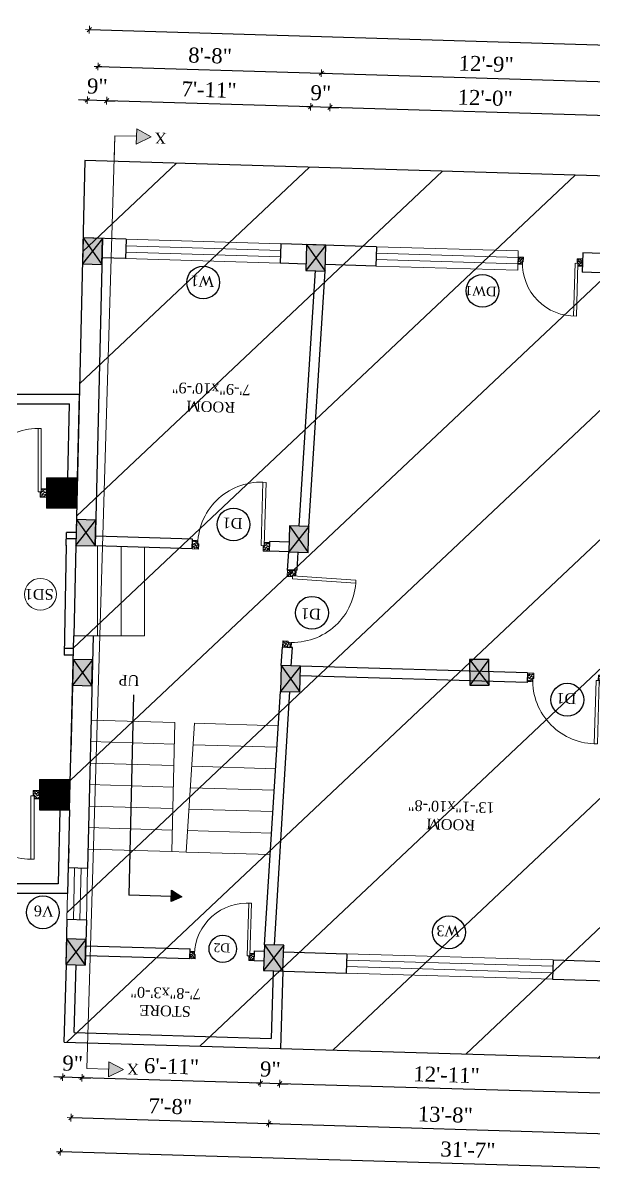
# Model space of a CAD drawing. Header units: inches. Extents: x 4069 to 291496, y -47643 to 12535.
# Drawn here: x 141532 to 141798, y -21367 to -20830 of the extents above; entities that cross this region are included whole.
import ezdxf

# ---------------------------------------------------------------- set-up
doc = ezdxf.new("R2010")
doc.units = ezdxf.units.IN
doc.header["$LTSCALE"] = 5
doc.header["$MEASUREMENT"] = 0
for name, color, linetype, lineweight in [('A-WALL', 7, 'Continuous', 9), ('Dimension', 7, 'Continuous', 18), ('DOOR', 62, 'Continuous', 0), ('Dw', 2, 'Continuous', 18), ('tefriş', 30, 'Continuous', 9)]:
    doc.layers.add(name, color=color, linetype=linetype, lineweight=lineweight)
doc.layers.add('dim line', color=7, linetype='Continuous', lineweight=15, true_color=0xfab2b2)
doc.layers.add('TEXT', color=6, linetype='Continuous')
doc.layers.add('WALL', color=7, linetype='Continuous')
doc.styles.add('ordinary', font='times.ttf')
doc.dimstyles.new('Copy of 96', dxfattribs={"dimtxt": 7, "dimasz": 4, "dimexe": 0.5, "dimexo": 0.5, "dimgap": 3, "dimtad": 1, "dimdec": 1, "dimzin": 11, "dimdsep": 46, "dimlunit": 4, "dimtxsty": 'ordinary', "dimblk": 'OBLIQUE', "dimcen": 0.09, "dimse1": 1, "dimse2": 1, "dimclrt": 6, "dimazin": 0, "dimtfac": 1, "dimtdec": 1, "dimtix": 1, "dimtmove": 2, "dimatfit": 3, "dimldrblk": 'leader', "dimfxl": 0.5, "dimfxlon": 1, "dimtolj": 1, "dimtzin": 0, "dimarcsym": 0})

# ---------------------------------------------------------------- blocks, each defined once
blk = doc.blocks.new('C1a')
at = {"color": 1, "ltscale": 5}
for p, q in [((18657.75, 4625.76), (18648.75, 4625.76)), ((18648.75, 4625.76), (18648.82, 4613.76)), ((18657.82, 4613.76), (18657.75, 4625.76)), ((18648.82, 4613.76), (18657.82, 4613.76))]:
    blk.add_line(p, q, dxfattribs=at)
blk = doc.blocks.new('A$C27B36B59')
at = {"layer": 'DOOR'}
for p, q in [((0, 4), (0, 0)), ((2.5, 4), (0, 4)), ((0, 0), (3, 0)), ((2.5, 2.5), (2.5, 4)), ((3, 2.5), (2.5, 2.5)), ((3, 0), (3, 2.5))]:
    blk.add_line(p, q, dxfattribs=at)
for centre, radius, start, end in [((-1.4, -0.54), 4.75, 22.1411, 72.838), ((1.34, 2.09), 1.64, 45.138, 144.8948), ((2.21, 0.3), 2.49, 83.3149, 152.658), ((0.13, 0.37), 2.05, 349.4875, 93.6805), ((1.96, -0.47), 2.01, 58.7447, 166.495), ((-0.06, 0.32), 1.13, 343.542, 86.947), ((2.08, -0.4), 1.17, 38.2816, 160.1519)]:
    blk.add_arc(centre, radius, start, end, dxfattribs=at)
blk = doc.blocks.new('D2')
at = {"layer": 'DOOR'}
for p, q in [((74473.95, 24047.59), (74473.95, 24018.09)), ((74473.95, 24047.59), (74475.45, 24047.59)), ((74475.45, 24047.59), (74475.45, 24018.13))]:
    blk.add_line(p, q, dxfattribs=at)
blk.add_arc((74473.95, 24047.59), 29.5, 180, 272.9146, dxfattribs=at)
at = {"layer": 'DOOR', "xscale": -1, "rotation": 180}
blk.add_blockref('A$C27B36B59', (74441.95, 24050.09), dxfattribs=at)
at = {"layer": 'DOOR', "rotation": 180}
blk.add_blockref('A$C27B36B59', (74477.95, 24050.09), dxfattribs=at)
blk = doc.blocks.new('x-x')
at = {"ltscale": 5}
for points in [[(11364.03, -701.52), (11364.03, -694.51), (11357.15, -698.09)], [(11364.03, -1135.52), (11364.03, -1128.51), (11357.15, -1132.09)]]:
    blk.add_hatch(color=256, dxfattribs=at).paths.add_polyline_path(points)
for p, q in [((11364.03, -694.51), (11357.15, -698.09)), ((11357.15, -698.09), (11364.03, -701.52)), ((11364.03, -701.52), (11364.03, -694.51)), ((11374.13, -698.09), (11364.03, -698.09)), ((11374.13, -698.09), (11374.13, -1132.09)), ((11364.03, -1128.51), (11357.15, -1132.09)), ((11364.03, -1135.52), (11364.03, -1128.51)), ((11357.15, -1132.09), (11364.03, -1135.52)), ((11374.13, -1132.09), (11364.03, -1132.09))]:
    blk.add_line(p, q, dxfattribs=at)
at = {"layer": 'A-WALL', "color": 1, "ltscale": 5}
blk.add_line((11374.13, -1120.09), (11374.13, -1132.09), dxfattribs=at)
at = {"layer": 'TEXT', "style": 'ordinary'}
for p in [(11350.08, -700.97), (11350.08, -1134.1)]:
    blk.add_text('X', height=5, dxfattribs=at).set_placement(p)
blk = doc.blocks.new('oblique')
at = {"color": 0, "lineweight": -2}
blk.add_line((0.25, 0.25), (-0.25, -0.25), dxfattribs=at)
at = {"layer": 'dim line', "lineweight": 9}
for p, q in [((-0.4375, 0), (0.4375, 0)), ((0, 0.4375), (0, -0.4375))]:
    blk.add_line(p, q, dxfattribs=at)
blk = doc.blocks.new('*D4197')
at = {"layer": 'A-WALL', "color": 0, "lineweight": -2, "ltscale": 50, "transparency": 16777216}
blk.add_line((141566.94, -20849.68), (141670.89, -20852.79), dxfattribs=at)
at = {"layer": 'Defpoints', "color": 0, "ltscale": 50, "transparency": 16777216}
for p in [(141670.89, -20852.79), (141564.55, -20929.58), (141668.5, -20932.68)]:
    blk.add_point(p, dxfattribs=at)
at = {"layer": 'A-WALL', "color": 0, "lineweight": -2, "ltscale": 50, "transparency": 16777216, "xscale": 4, "yscale": 4, "zscale": 4}
for p, rotation in [((141566.94, -20849.68), 178.2899854281303), ((141670.89, -20852.79), 358.2899854281303)]:
    blk.add_blockref('oblique', p, dxfattribs=dict(at, rotation=rotation))
at = {"layer": 'A-WALL', "color": 6, "ltscale": 50, "transparency": 16777216, "insert": (141619.11, -20844.68), "char_height": 7, "attachment_point": 5, "rotation": 358.29, "style": 'ordinary'}
blk.add_mtext('\\A1;8\'-8"', dxfattribs=at)
blk = doc.blocks.new('_OBLIQUE')
at = {"color": 0, "linetype": 'ByBlock'}
blk.add_line((-0.5, -0.5), (0.5, 0.5), dxfattribs=at)
blk = doc.blocks.new('leader')
at = {"layer": 'Dimension'}
for p, q in [((0, -4.33), (0, 4.33)), ((-4.42, 0), (4.42, 0))]:
    blk.add_line(p, q, dxfattribs=at)
blk = doc.blocks.new('*D4198')
at = {"layer": 'A-WALL', "color": 0, "lineweight": -2, "ltscale": 50, "transparency": 16777216}
blk.add_line((141670.89, -20852.79), (141823.82, -20857.35), dxfattribs=at)
at = {"layer": 'Defpoints', "color": 0, "ltscale": 50, "transparency": 16777216}
for p in [(141823.82, -20857.35), (141668.5, -20932.68), (141821.44, -20937.25)]:
    blk.add_point(p, dxfattribs=at)
at = {"layer": 'A-WALL', "color": 0, "lineweight": -2, "ltscale": 50, "transparency": 16777216, "xscale": 4, "yscale": 4, "zscale": 4}
for p, rotation in [((141670.89, -20852.79), 178.2899854280954), ((141823.82, -20857.35), 358.2899854280954)]:
    blk.add_blockref('oblique', p, dxfattribs=dict(at, rotation=rotation))
at = {"layer": 'A-WALL', "color": 6, "ltscale": 50, "transparency": 16777216, "insert": (141747.55, -20848.5), "char_height": 7, "attachment_point": 5, "rotation": 358.29, "style": 'ordinary'}
blk.add_mtext('\\A1;12\'-9"', dxfattribs=at)
blk = doc.blocks.new('*D4201')
at = {"layer": 'A-WALL', "color": 0, "lineweight": -2, "ltscale": 50, "transparency": 16777216}
blk.add_line((141562.95, -20832.53), (142135.69, -20849.63), dxfattribs=at)
at = {"layer": 'Defpoints', "color": 0, "ltscale": 50, "transparency": 16777216}
for p in [(142135.69, -20849.63), (141560.05, -20929.44), (142132.8, -20946.54)]:
    blk.add_point(p, dxfattribs=at)
at = {"layer": 'A-WALL', "color": 0, "lineweight": -2, "ltscale": 50, "transparency": 16777216, "xscale": 4, "yscale": 4, "zscale": 4}
for p, rotation in [((141562.95, -20832.53), 178.2899854280954), ((142135.69, -20849.63), 358.2899854280954)]:
    blk.add_blockref('oblique', p, dxfattribs=dict(at, rotation=rotation))
at = {"layer": 'A-WALL', "color": 6, "ltscale": 50, "transparency": 16777216, "insert": (141849.51, -20834.51), "char_height": 7, "attachment_point": 5, "rotation": 358.29, "style": 'ordinary'}
blk.add_mtext('\\A1;47\'-9"', dxfattribs=at)
blk = doc.blocks.new('*D4213')
at = {"layer": 'A-WALL', "color": 0, "lineweight": -2, "ltscale": 50, "transparency": 16777216}
blk.add_line((141806.37, -21327.34), (141651.44, -21322.72), dxfattribs=at)
at = {"layer": 'Defpoints', "color": 0, "ltscale": 50, "transparency": 16777216}
for p in [(141653, -21270.37), (141807.93, -21274.99), (141651.44, -21322.72)]:
    blk.add_point(p, dxfattribs=at)
at = {"layer": 'A-WALL', "color": 0, "lineweight": -2, "ltscale": 50, "transparency": 16777216, "xscale": 4, "yscale": 4, "zscale": 4}
for p, rotation in [((141651.44, -21322.72), 178.2899854280954), ((141806.37, -21327.34), 358.2899854280954)]:
    blk.add_blockref('oblique', p, dxfattribs=dict(at, rotation=rotation))
at = {"layer": 'A-WALL', "color": 6, "ltscale": 50, "transparency": 16777216, "insert": (141729.1, -21318.53), "char_height": 7, "attachment_point": 5, "rotation": 358.29, "style": 'ordinary'}
blk.add_mtext('\\A1;12\'-11"', dxfattribs=at)
blk = doc.blocks.new('*D4214')
at = {"layer": 'A-WALL', "color": 0, "lineweight": -2, "ltscale": 50, "transparency": 16777216}
for p, q in [((141642.44, -21322.45), (141638.44, -21322.33)), ((141651.44, -21322.72), (141642.44, -21322.45)), ((141651.44, -21322.72), (141655.44, -21322.84))]:
    blk.add_line(p, q, dxfattribs=at)
at = {"layer": 'Defpoints', "color": 0, "ltscale": 50, "transparency": 16777216}
for p in [(141644, -21270.1), (141653, -21270.37), (141642.44, -21322.45)]:
    blk.add_point(p, dxfattribs=at)
at = {"layer": 'A-WALL', "color": 0, "lineweight": -2, "ltscale": 50, "transparency": 16777216, "xscale": 4, "yscale": 4, "zscale": 4}
for p, rotation in [((141642.44, -21322.45), 358.2899854280954), ((141651.44, -21322.72), 178.2899854280954)]:
    blk.add_blockref('oblique', p, dxfattribs=dict(at, rotation=rotation))
at = {"layer": 'A-WALL', "color": 6, "ltscale": 50, "transparency": 16777216, "insert": (141647.14, -21316.01), "char_height": 7, "attachment_point": 5, "rotation": 358.29, "style": 'ordinary'}
blk.add_mtext('\\A1;9"', dxfattribs=at)
blk = doc.blocks.new('*D4215')
at = {"layer": 'A-WALL', "color": 0, "lineweight": -2, "ltscale": 50, "transparency": 16777216}
blk.add_line((141642.44, -21322.45), (141559.48, -21319.97), dxfattribs=at)
at = {"layer": 'Defpoints', "color": 0, "ltscale": 50, "transparency": 16777216}
for p in [(141561.04, -21267.62), (141644, -21270.1), (141559.48, -21319.97)]:
    blk.add_point(p, dxfattribs=at)
at = {"layer": 'A-WALL', "color": 0, "lineweight": -2, "ltscale": 50, "transparency": 16777216, "xscale": 4, "yscale": 4, "zscale": 4}
for p, rotation in [((141559.48, -21319.97), 178.2899854280954), ((141642.44, -21322.45), 358.2899854280954)]:
    blk.add_blockref('oblique', p, dxfattribs=dict(at, rotation=rotation))
at = {"layer": 'A-WALL', "color": 6, "ltscale": 50, "transparency": 16777216, "insert": (141601.16, -21314.65), "char_height": 7, "attachment_point": 5, "rotation": 358.29, "style": 'ordinary'}
blk.add_mtext('\\A1;6\'-11"', dxfattribs=at)
blk = doc.blocks.new('*D4216')
at = {"layer": 'A-WALL', "color": 0, "lineweight": -2, "ltscale": 50, "transparency": 16777216}
for p, q in [((141550.48, -21319.7), (141546.48, -21319.58)), ((141559.48, -21319.97), (141550.48, -21319.7)), ((141559.48, -21319.97), (141563.48, -21320.09))]:
    blk.add_line(p, q, dxfattribs=at)
at = {"layer": 'Defpoints', "color": 0, "ltscale": 50, "transparency": 16777216}
for p in [(141552.04, -21267.35), (141561.04, -21267.62), (141550.48, -21319.7)]:
    blk.add_point(p, dxfattribs=at)
at = {"layer": 'A-WALL', "color": 0, "lineweight": -2, "ltscale": 50, "transparency": 16777216, "xscale": 4, "yscale": 4, "zscale": 4}
for p, rotation in [((141550.48, -21319.7), 358.2899854280954), ((141559.48, -21319.97), 178.2899854280954)]:
    blk.add_blockref('oblique', p, dxfattribs=dict(at, rotation=rotation))
at = {"layer": 'A-WALL', "color": 6, "ltscale": 50, "transparency": 16777216, "insert": (141555.18, -21313.27), "char_height": 7, "attachment_point": 5, "rotation": 358.29, "style": 'ordinary'}
blk.add_mtext('\\A1;9"', dxfattribs=at)
blk = doc.blocks.new('*D4217')
at = {"layer": 'A-WALL', "color": 0, "lineweight": -2, "ltscale": 50, "transparency": 16777216}
blk.add_line((141554.42, -21338.51), (141646.38, -21341.25), dxfattribs=at)
at = {"layer": 'Defpoints', "color": 0, "ltscale": 50, "transparency": 16777216}
for p in [(141556.54, -21267.49), (141648.5, -21270.23), (141646.38, -21341.25)]:
    blk.add_point(p, dxfattribs=at)
at = {"layer": 'A-WALL', "color": 0, "lineweight": -2, "ltscale": 50, "transparency": 16777216, "xscale": 4, "yscale": 4, "zscale": 4}
for p, rotation in [((141554.42, -21338.51), 178.2899854281298), ((141646.38, -21341.25), 358.2899854281299)]:
    blk.add_blockref('oblique', p, dxfattribs=dict(at, rotation=rotation))
at = {"layer": 'A-WALL', "color": 6, "ltscale": 50, "transparency": 16777216, "insert": (141600.6, -21333.31), "char_height": 7, "attachment_point": 5, "rotation": 358.29, "style": 'ordinary'}
blk.add_mtext('\\A1;7\'-8"', dxfattribs=at)
blk = doc.blocks.new('*D4218')
at = {"layer": 'A-WALL', "color": 0, "lineweight": -2, "ltscale": 50, "transparency": 16777216}
blk.add_line((141646.38, -21341.25), (141810.31, -21346.14), dxfattribs=at)
at = {"layer": 'Defpoints', "color": 0, "ltscale": 50, "transparency": 16777216}
for p in [(141648.5, -21270.23), (141812.43, -21275.13), (141810.31, -21346.14)]:
    blk.add_point(p, dxfattribs=at)
at = {"layer": 'A-WALL', "color": 0, "lineweight": -2, "ltscale": 50, "transparency": 16777216, "xscale": 4, "yscale": 4, "zscale": 4}
for p, rotation in [((141646.38, -21341.25), 178.2899854280954), ((141810.31, -21346.14), 358.2899854280954)]:
    blk.add_blockref('oblique', p, dxfattribs=dict(at, rotation=rotation))
at = {"layer": 'A-WALL', "color": 6, "ltscale": 50, "transparency": 16777216, "insert": (141728.54, -21337.14), "char_height": 7, "attachment_point": 5, "rotation": 358.29, "style": 'ordinary'}
blk.add_mtext('\\A1;13\'-8"', dxfattribs=at)
blk = doc.blocks.new('*D4220')
at = {"layer": 'A-WALL', "color": 0, "lineweight": -2, "ltscale": 50, "transparency": 16777216}
blk.add_line((141928.28, -21365.69), (141549.45, -21354.38), dxfattribs=at)
at = {"layer": 'Defpoints', "color": 0, "ltscale": 50, "transparency": 16777216}
for p in [(141552.04, -21267.35), (141930.88, -21278.66), (141549.45, -21354.38)]:
    blk.add_point(p, dxfattribs=at)
at = {"layer": 'A-WALL', "color": 0, "lineweight": -2, "ltscale": 50, "transparency": 16777216, "xscale": 4, "yscale": 4, "zscale": 4}
for p, rotation in [((141549.45, -21354.38), 178.2899854280954), ((141928.28, -21365.69), 358.2899854280954)]:
    blk.add_blockref('oblique', p, dxfattribs=dict(at, rotation=rotation))
at = {"layer": 'A-WALL', "color": 6, "ltscale": 50, "transparency": 16777216, "insert": (141739.06, -21353.47), "char_height": 7, "attachment_point": 5, "rotation": 358.29, "style": 'ordinary'}
blk.add_mtext('\\A1;31\'-7"', dxfattribs=at)
blk = doc.blocks.new('*D4226')
at = {"layer": 'A-WALL', "color": 0, "lineweight": -2, "ltscale": 50, "transparency": 16777216}
blk.add_line((141818.85, -20873.01), (141674.92, -20868.72), dxfattribs=at)
at = {"layer": 'Defpoints', "color": 0, "ltscale": 50, "transparency": 16777216}
for p in [(141674.92, -20868.72), (141673, -20932.81), (141816.94, -20937.11)]:
    blk.add_point(p, dxfattribs=at)
at = {"layer": 'A-WALL', "color": 0, "lineweight": -2, "ltscale": 50, "transparency": 16777216, "xscale": 4, "yscale": 4, "zscale": 4}
for p, rotation in [((141674.92, -20868.72), 178.2899854280954), ((141818.85, -20873.01), 358.2899854280954)]:
    blk.add_blockref('oblique', p, dxfattribs=dict(at, rotation=rotation))
at = {"layer": 'A-WALL', "color": 6, "ltscale": 50, "transparency": 16777216, "insert": (141747.08, -20864.31), "char_height": 7, "attachment_point": 5, "rotation": 358.29, "style": 'ordinary'}
blk.add_mtext('\\A1;12\'-0"', dxfattribs=at)
blk = doc.blocks.new('*D4227')
at = {"layer": 'A-WALL', "color": 0, "lineweight": -2, "ltscale": 50, "transparency": 16777216}
for p, q in [((141665.92, -20868.45), (141661.92, -20868.33)), ((141674.92, -20868.72), (141665.92, -20868.45)), ((141674.92, -20868.72), (141678.91, -20868.84))]:
    blk.add_line(p, q, dxfattribs=at)
at = {"layer": 'Defpoints', "color": 0, "ltscale": 50, "transparency": 16777216}
for p in [(141665.92, -20868.45), (141664.01, -20932.55), (141673, -20932.81)]:
    blk.add_point(p, dxfattribs=at)
at = {"layer": 'A-WALL', "color": 0, "lineweight": -2, "ltscale": 50, "transparency": 16777216, "xscale": 4, "yscale": 4, "zscale": 4}
for p, rotation in [((141665.92, -20868.45), 358.2899854280954), ((141674.92, -20868.72), 178.2899854280954)]:
    blk.add_blockref('oblique', p, dxfattribs=dict(at, rotation=rotation))
at = {"layer": 'A-WALL', "color": 6, "ltscale": 50, "transparency": 16777216, "insert": (141670.61, -20862.01), "char_height": 7, "attachment_point": 5, "rotation": 358.29, "style": 'ordinary'}
blk.add_mtext('\\A1;9"', dxfattribs=at)
blk = doc.blocks.new('*D4228')
at = {"layer": 'A-WALL', "color": 0, "lineweight": -2, "ltscale": 50, "transparency": 16777216}
blk.add_line((141665.92, -20868.45), (141570.96, -20865.61), dxfattribs=at)
at = {"layer": 'Defpoints', "color": 0, "ltscale": 50, "transparency": 16777216}
for p in [(141570.96, -20865.61), (141569.05, -20929.71), (141664.01, -20932.55)]:
    blk.add_point(p, dxfattribs=at)
at = {"layer": 'A-WALL', "color": 0, "lineweight": -2, "ltscale": 50, "transparency": 16777216, "xscale": 4, "yscale": 4, "zscale": 4}
for p, rotation in [((141570.96, -20865.61), 178.2899854280954), ((141665.92, -20868.45), 358.2899854280954)]:
    blk.add_blockref('oblique', p, dxfattribs=dict(at, rotation=rotation))
at = {"layer": 'A-WALL', "color": 6, "ltscale": 50, "transparency": 16777216, "insert": (141618.64, -20860.46), "char_height": 7, "attachment_point": 5, "rotation": 358.29, "style": 'ordinary'}
blk.add_mtext('\\A1;7\'-11"', dxfattribs=at)
blk = doc.blocks.new('*D4229')
at = {"layer": 'A-WALL', "color": 0, "lineweight": -2, "ltscale": 50, "transparency": 16777216}
for p, q in [((141561.97, -20865.34), (141557.97, -20865.22)), ((141570.96, -20865.61), (141561.97, -20865.34)), ((141570.96, -20865.61), (141574.96, -20865.73))]:
    blk.add_line(p, q, dxfattribs=at)
at = {"layer": 'Defpoints', "color": 0, "ltscale": 50, "transparency": 16777216}
for p in [(141561.97, -20865.34), (141560.05, -20929.44), (141569.05, -20929.71)]:
    blk.add_point(p, dxfattribs=at)
at = {"layer": 'A-WALL', "color": 0, "lineweight": -2, "ltscale": 50, "transparency": 16777216, "xscale": 4, "yscale": 4, "zscale": 4}
for p, rotation in [((141561.97, -20865.34), 358.2899854280954), ((141570.96, -20865.61), 178.2899854280954)]:
    blk.add_blockref('oblique', p, dxfattribs=dict(at, rotation=rotation))
at = {"layer": 'A-WALL', "color": 6, "ltscale": 50, "transparency": 16777216, "insert": (141566.66, -20858.91), "char_height": 7, "attachment_point": 5, "rotation": 358.29, "style": 'ordinary'}
blk.add_mtext('\\A1;9"', dxfattribs=at)

msp = doc.modelspace()

# ---------------------------------------------------------------- hatches: boundary and pattern name
at = {"layer": 'A-WALL', "ltscale": 5}
h = msp.add_hatch(dxfattribs=at)
h.set_pattern_fill('ANSI31', color=256, angle=180)
h.set_pattern_definition([(225, (166088.77571, -19551.3129), (0.08838834765, -0.08838834765), [])])
h.paths.add_polyline_path([(141557.07658, -21055.03404), (141557.07658, -21041.03404), (141543.07658, -21041.03404), (141543.07658, -21055.03404)])
h = msp.add_hatch(dxfattribs=at)
h.set_pattern_fill('ANSI31', color=256, angle=180)
h.set_pattern_definition([(225, (165975.83, -19542.59523), (0.08838834765, -0.08838834765), [])])
h.paths.add_polyline_path([(141553.75198, -21181.31637), (141539.75198, -21181.31637), (141539.75198, -21195.31637), (141553.75198, -21195.31637)])
at = {"layer": 'WALL', "linetype": 'ByBlock', "ltscale": 5, "true_color": 0xf8991e}
h = msp.add_hatch(dxfattribs=at)
h.set_pattern_fill('ANSI31', color=30, scale=350, angle=178.2899854)
h.set_pattern_definition([(223.29, (150161.034, -23772.42), (29.99899, -31.8453), [])])
h.paths.add_polyline_path([(142154.30432, -20911.16713), (141909.36949, -21314.03745), (141551.08113, -21303.34102), (141560.90598, -20893.45167)])
h = msp.add_hatch(color=30, dxfattribs=at)
h.dxf.hatch_style = 1
h.paths.add_polyline_path([(141560.05302, -20929.44224), (141564.40895, -20935.57496), (141569.04919, -20929.71082)])
h.paths.add_polyline_path([(141560.05302, -20929.44224), (141559.76871, -20941.4391), (141564.40895, -20935.57496)])
h.paths.add_polyline_path([(141559.76871, -20941.4391), (141568.76487, -20941.70767), (141564.40895, -20935.57496)])
h.paths.add_polyline_path([(141564.40895, -20935.57496), (141568.76487, -20941.70767), (141569.04919, -20929.71082)])
h = msp.add_hatch(color=30, dxfattribs=at)
h.dxf.hatch_style = 1
h.paths.add_polyline_path([(141668.32574, -20938.67732), (141673.00279, -20932.81427), (141664.00679, -20932.5457)])
h.paths.add_polyline_path([(141664.00679, -20932.5457), (141663.6487, -20944.54036), (141668.32574, -20938.67732)])
h.paths.add_polyline_path([(141668.32574, -20938.67732), (141663.6487, -20944.54036), (141672.6447, -20944.80893)])
h.paths.add_polyline_path([(141672.6447, -20944.80893), (141673.00279, -20932.81427), (141668.32574, -20938.67732)])
h = msp.add_hatch(color=30, dxfattribs=at)
h.dxf.hatch_style = 1
h.paths.add_polyline_path([(141556.94922, -21060.40795), (141561.30515, -21066.54066), (141565.94539, -21060.67652)])
h.paths.add_polyline_path([(141556.94922, -21060.40795), (141556.66491, -21072.4048), (141561.30515, -21066.54066)])
h.paths.add_polyline_path([(141556.66491, -21072.4048), (141565.66107, -21072.67338), (141561.30515, -21066.54066)])
h.paths.add_polyline_path([(141561.30515, -21066.54066), (141565.66107, -21072.67338), (141565.94539, -21060.67652)])
h = msp.add_hatch(color=30, dxfattribs=at)
h.dxf.hatch_style = 1
h.paths.add_polyline_path([(141660.43165, -21069.50001), (141665.10869, -21063.63697), (141656.1127, -21063.3684)])
h.paths.add_polyline_path([(141656.1127, -21063.3684), (141655.75461, -21075.36305), (141660.43165, -21069.50001)])
h.paths.add_polyline_path([(141660.43165, -21069.50001), (141655.75461, -21075.36305), (141664.7506, -21075.63162)])
h.paths.add_polyline_path([(141664.7506, -21075.63162), (141665.10869, -21063.63697), (141660.43165, -21069.50001)])
h = msp.add_hatch(color=30, dxfattribs=at)
h.dxf.hatch_style = 1
h.paths.add_polyline_path([(141555.40917, -21125.39093), (141559.76509, -21131.52364), (141564.40533, -21125.6595)])
h.paths.add_polyline_path([(141555.40917, -21125.39093), (141555.12485, -21137.38779), (141559.76509, -21131.52364)])
h.paths.add_polyline_path([(141555.12485, -21137.38779), (141564.12101, -21137.65636), (141559.76509, -21131.52364)])
h.paths.add_polyline_path([(141559.76509, -21131.52364), (141564.12101, -21137.65636), (141564.40533, -21125.6595)])
h = msp.add_hatch(color=30, dxfattribs=at)
h.dxf.hatch_style = 1
h.paths.add_polyline_path([(141656.51473, -21134.41203), (141661.19177, -21128.54899), (141652.19578, -21128.28042)])
h.paths.add_polyline_path([(141652.19578, -21128.28042), (141651.83769, -21140.27508), (141656.51473, -21134.41203)])
h.paths.add_polyline_path([(141656.51473, -21134.41203), (141651.83769, -21140.27508), (141660.83368, -21140.54365)])
h.paths.add_polyline_path([(141660.83368, -21140.54365), (141661.19177, -21128.54899), (141656.51473, -21134.41203)])
h = msp.add_hatch(color=30, dxfattribs=at)
h.dxf.hatch_style = 1
h.paths.add_polyline_path([(141739.81769, -21125.44224), (141744.35468, -21131.44224), (141748.81786, -21125.44224)])
h.paths.add_polyline_path([(141739.81769, -21125.44224), (141739.8915, -21137.44224), (141744.35468, -21131.44224)])
h.paths.add_polyline_path([(141739.8915, -21137.44224), (141748.89167, -21137.44224), (141744.35468, -21131.44224)])
h.paths.add_polyline_path([(141744.35468, -21131.44224), (141748.89167, -21137.44224), (141748.81786, -21125.44224)])
at = {"layer": 'WALL', "linetype": 'ByBlock', "ltscale": 5}
msp.add_hatch(color=2, dxfattribs=at).paths.add_polyline_path([(141605.97815, -21235.78409), (141601.04748, -21238.04054), (141601.20409, -21232.79463)])
at = {"layer": 'WALL', "linetype": 'ByBlock', "ltscale": 5, "true_color": 0xf8991e}
h = msp.add_hatch(color=30, dxfattribs=at)
h.dxf.hatch_style = 1
h.paths.add_polyline_path([(141552.32906, -21255.35689), (141556.68498, -21261.48961), (141561.32522, -21255.62547)])
h.paths.add_polyline_path([(141552.32906, -21255.35689), (141552.04474, -21267.35375), (141556.68498, -21261.48961)])
h.paths.add_polyline_path([(141552.04474, -21267.35375), (141561.04091, -21267.62233), (141556.68498, -21261.48961)])
h.paths.add_polyline_path([(141556.68498, -21261.48961), (141561.04091, -21267.62233), (141561.32522, -21255.62547)])
h = msp.add_hatch(color=30, dxfattribs=at)
h.dxf.hatch_style = 1
h.paths.add_polyline_path([(141648.6809, -21264.23608), (141653.35794, -21258.37304), (141644.36195, -21258.10447)])
h.paths.add_polyline_path([(141644.36195, -21258.10447), (141644.00386, -21270.09912), (141648.6809, -21264.23608)])
h.paths.add_polyline_path([(141648.6809, -21264.23608), (141644.00386, -21270.09912), (141652.99985, -21270.36769)])
h.paths.add_polyline_path([(141652.99985, -21270.36769), (141653.35794, -21258.37304), (141648.6809, -21264.23608)])

# ---------------------------------------------------------------- linework, layer by layer
at = {"color": 1, "ltscale": 5}
for p, q in [((141569.04919, -20929.71082), (141559.76871, -20941.4391)), ((141560.05302, -20929.44224), (141568.76487, -20941.70767)), ((141673.00279, -20932.81427), (141663.6487, -20944.54036)), ((141664.00679, -20932.5457), (141672.6447, -20944.80893)), ((141556.66491, -21072.4048), (141565.94539, -21060.67652)), ((141556.94922, -21060.40795), (141565.66107, -21072.67338)), ((141665.10869, -21063.63697), (141655.75461, -21075.36305)), ((141656.1127, -21063.3684), (141664.7506, -21075.63162)), ((141564.40533, -21125.6595), (141555.12485, -21137.38779)), ((141555.40917, -21125.39093), (141564.12101, -21137.65636)), ((141661.19177, -21128.54899), (141651.83769, -21140.27508)), ((141652.19578, -21128.28042), (141660.83368, -21140.54365)), ((141739.81769, -21125.44224), (141748.89167, -21137.44224)), ((141748.81786, -21125.44224), (141739.8915, -21137.44224)), ((141647.32121, -21206.16972), (141647.65563, -21206.19094)), ((141561.32522, -21255.62547), (141552.04474, -21267.35375)), ((141552.32906, -21255.35689), (141561.04091, -21267.62233)), ((141644.36195, -21258.10447), (141652.99985, -21270.36769)), ((141653.35794, -21258.37304), (141644.00386, -21270.09912))]:
    msp.add_line(p, q, dxfattribs=at)
at = {"layer": 'A-WALL', "lineweight": 30}
for p, q in [((141560.90598, -20893.45167), (141556.66491, -21072.4048)), ((142154.30432, -20911.16713), (141560.90598, -20893.45167)), ((141580.04412, -20930.03906), (141560.05302, -20929.44224)), ((141569.04919, -20929.71082), (141565.66107, -21072.67338)), ((141580.04412, -20930.03906), (141579.77555, -20939.03505)), ((141652.01205, -20932.18761), (141651.74348, -20941.1836)), ((141696.49224, -20933.51553), (141652.01205, -20932.18761)), ((141696.49224, -20933.51553), (141696.22367, -20942.51152)), ((141579.77555, -20939.03505), (141568.83727, -20938.65278)), ((141792.44948, -20936.38026), (141792.18091, -20945.37626)), ((141849.4241, -20938.0812), (141792.44948, -20936.38026)), ((141663.73823, -20941.5417), (141651.74348, -20941.1836)), ((141660.61771, -21063.35215), (141668.15372, -20944.52411)), ((141665.10869, -21063.63697), (141672.6447, -20944.80893)), ((141696.22367, -20942.51152), (141672.73422, -20941.81026)), ((141816.67009, -20946.10736), (141792.18091, -20945.37626)), ((141215.49072, -21002.03404), (141558.33265, -21002.03404)), ((141557.40837, -21041.03404), (141558.33265, -21002.03404)), ((141217.94064, -21006.53404), (141553.72474, -21006.53404)), ((141552.90711, -21041.03404), (141553.72474, -21006.53404)), ((141610.90893, -21069.52221), (141565.79535, -21068.17538)), ((141610.77465, -21074.02021), (141610.90893, -21069.52221)), ((141610.77465, -21074.02021), (141565.66107, -21072.67338)), ((141646.75862, -21075.09448), (141646.8929, -21070.59649)), ((141655.75461, -21075.36305), (141646.75862, -21075.09448)), ((141655.88889, -21070.86506), (141646.8929, -21070.59649)), ((141655.18385, -21083.8498), (141655.75461, -21075.36305)), ((141659.55788, -21083.98038), (141660.07009, -21075.49189)), ((141659.55788, -21083.98038), (141655.18385, -21083.8498)), ((141553.75198, -21195.31637), (141555.66953, -21114.4048)), ((141564.67206, -21114.4048), (141562.1071, -21222.63411)), ((141652.19578, -21128.28042), (141652.76654, -21119.79367)), ((141657.38851, -21119.93166), (141652.76654, -21119.79367)), ((141656.87629, -21128.42015), (141657.38851, -21119.93166)), ((141555.40917, -21125.39093), (141554.39034, -21168.38081)), ((141766.75824, -21131.7006), (141661.19177, -21128.54899)), ((141766.62395, -21136.19859), (141661.05749, -21133.04699)), ((141766.75824, -21131.7006), (141766.62395, -21136.19859)), ((141644.36195, -21258.10447), (141651.83769, -21140.27508)), ((141649.04246, -21258.2442), (141656.15317, -21140.40391)), ((141539.75198, -21195.31637), (141553.75198, -21195.31637)), ((141549.25072, -21195.31637), (141548.43309, -21229.81637)), ((141553.75198, -21195.31637), (141552.82771, -21234.31637)), ((141553.32539, -21213.31637), (141553.11093, -21222.36553)), ((141562.1071, -21222.63411), (141553.11093, -21222.36553)), ((141548.43309, -21229.81637), (141467.36572, -21229.81637)), ((141552.82771, -21234.31637), (141471.86572, -21234.31637)), ((141552.5423, -21246.35925), (141552.04474, -21267.35375)), ((141561.53846, -21246.62782), (141552.5423, -21246.35925)), ((141561.53846, -21246.62782), (141561.04091, -21267.62233)), ((141561.11986, -21263.12268), (141609.65351, -21264.57161)), ((141561.25414, -21258.62468), (141609.78779, -21260.07362)), ((141609.65351, -21264.57161), (141609.78779, -21260.07362)), ((141639.64015, -21265.46684), (141639.77443, -21260.96885)), ((141639.77443, -21260.96885), (141644.27243, -21261.10313)), ((141653.26842, -21261.3717), (141682.75528, -21262.25201)), ((141682.75528, -21262.25201), (141682.48671, -21271.248)), ((141551.19179, -21303.34433), (141552.26606, -21267.36036)), ((141555.82407, -21298.98062), (141556.76406, -21267.49464)), ((141639.64015, -21265.46684), (141644.13814, -21265.60113)), ((141778.71253, -21265.11674), (141778.44396, -21274.11273)), ((141778.71253, -21265.11674), (141808.19939, -21265.99705)), ((141644.00386, -21270.09912), (141682.48671, -21271.248)), ((141648.50185, -21270.23341), (141647.56186, -21301.71938)), ((141652.99985, -21270.36769), (141651.92557, -21306.35166)), ((141778.44396, -21274.11273), (141835.29892, -21275.81009)), ((141555.82407, -21298.98062), (141647.56186, -21301.71938)), ((141551.19179, -21303.34433), (141651.92557, -21306.35166)), ((141651.92557, -21306.35166), (141909.36949, -21314.03745))]:
    msp.add_line(p, q, dxfattribs=at)
at = {"layer": 'A-WALL', "ltscale": 5}
for p, q in [((141566.66953, -21114.4048), (141566.66953, -21072.70348)), ((141577.66953, -21114.4048), (141577.66953, -21073.03188)), ((141588.66953, -21114.4048), (141588.66953, -21073.36028)), ((141564.67206, -21114.4048), (141555.66953, -21114.4048)), ((141555.66953, -21114.4048), (141588.66953, -21114.4048))]:
    msp.add_line(p, q, dxfattribs=at)
for points in [[(141557.07658, -21055.03404), (141543.07658, -21055.03404), (141543.07658, -21041.03404), (141557.07658, -21041.03404)], [(141553.75198, -21181.31637), (141539.75198, -21181.31637), (141539.75198, -21195.31637), (141553.75198, -21195.31637)]]:
    msp.add_lwpolyline(points, close=True, dxfattribs=at)
msp.add_circle((141540.19788, -21095.11349), 7.38406, dxfattribs=at)
at = {"layer": 'Dw', "color": 3}
for p, q in [((141652.03494, -20932.18829), (141580.06701, -20930.03974)), ((141651.94542, -20935.18707), (141579.97748, -20933.03852)), ((141762.46284, -20935.48504), (141696.49224, -20933.51553)), ((141651.74348, -20941.1836), (141579.77555, -20939.03505)), ((141651.85589, -20938.18574), (141579.88796, -20936.03719)), ((141651.85589, -20938.18574), (141579.88796, -20936.03719)), ((141696.31319, -20939.51286), (141762.2838, -20941.48236)), ((141696.40271, -20936.5142), (141762.37332, -20938.4837)), ((141762.46284, -20935.48504), (141762.19427, -20944.48103)), ((141762.19427, -20944.48103), (141696.22367, -20942.51152)), ((141553.11028, -21222.3932), (141552.54164, -21246.38692)), ((141556.10944, -21222.46428), (141555.5408, -21246.458)), ((141559.10859, -21222.53536), (141558.53996, -21246.52908)), ((141562.10775, -21222.60644), (141561.53912, -21246.60015)), ((141778.71253, -21265.11674), (141682.75528, -21262.25201)), ((141778.53348, -21271.11407), (141682.57623, -21268.24934)), ((141778.623, -21268.1154), (141682.66576, -21265.25067)), ((141778.44396, -21274.11273), (141682.48671, -21271.248))]:
    msp.add_line(p, q, dxfattribs=at)
at = {"layer": 'tefriş', "ltscale": 5}
for p, q in [((141563.74194, -21153.65149), (141602.72457, -21154.81529)), ((141602.72457, -21154.81529), (141601.30297, -21214.80034)), ((141611.84139, -21155.08822), (141608.04017, -21215.00147)), ((141611.84139, -21155.08822), (141650.82403, -21156.25202)), ((141563.50502, -21163.6485), (141602.48765, -21164.81229)), ((141611.2043, -21165.12982), (141650.18693, -21166.29362)), ((141563.26809, -21173.6455), (141602.25073, -21174.8093)), ((141610.57432, -21175.0593), (141649.55695, -21176.2231)), ((141563.03113, -21183.64439), (141602.01376, -21184.80819)), ((141609.93865, -21185.07848), (141648.92128, -21186.24228)), ((141562.79425, -21193.63951), (141601.77688, -21194.8033)), ((141609.30582, -21195.05281), (141648.28845, -21196.21661)), ((141562.55733, -21203.63651), (141601.53996, -21204.80031)), ((141608.673, -21205.02714), (141647.65563, -21206.19094)), ((141562.32033, -21213.63654), (141601.30297, -21214.80034)), ((141608.04017, -21215.00147), (141601.30297, -21214.80034)), ((141608.04017, -21215.00147), (141647.0228, -21216.16527))]:
    msp.add_line(p, q, dxfattribs=at)
at = {"layer": 'TEXT'}
for centre, radius in [((141615.90676, -20950.14269), 7.64038), ((141745.84843, -20954.022), 7.64038), ((141630.00647, -21062.66944), 7.64038), ((141666.51547, -21103.72318), 7.64038), ((141785.27868, -21144.17843), 7.64038), ((141541.29755, -21243.03407), 7.64038), ((141730.23985, -21252.31579), 7.64038), ((141624.99165, -21260.01626), 6.36673)]:
    msp.add_circle(centre, radius, dxfattribs=at)
at = {"layer": 'WALL', "color": 2, "linetype": 'ByBlock'}
for p, q in [((141552.16364, -21072.4048), (141552.30584, -21066.4048)), ((141556.736, -21069.4048), (141552.23474, -21069.4048)), ((141556.8071, -21066.4048), (141552.29285, -21066.4048)), ((141552.16617, -21072.29819), (141551.16872, -21123.4048)), ((141556.66491, -21072.4048), (141555.66953, -21114.4048)), ((141555.45624, -21123.4048), (141551.16872, -21123.4048)), ((141555.52734, -21120.4048), (141551.22727, -21120.4048))]:
    msp.add_line(p, q, dxfattribs=at)
at = {"layer": 'WALL', "color": 2, "linetype": 'ByBlock', "ltscale": 5}
for p, q in [((141583.40651, -21141.88604), (141581.31801, -21235.04788)), ((141601.11917, -21235.63902), (141581.31801, -21235.04788)), ((141601.04748, -21238.04054), (141601.20409, -21232.79463)), ((141605.97815, -21235.78409), (141601.04748, -21238.04054)), ((141601.20409, -21232.79463), (141605.97815, -21235.78409))]:
    msp.add_line(p, q, dxfattribs=at)
for points in [[(141568.76487, -20941.70767), (141569.04919, -20929.71082), (141560.05302, -20929.44224), (141559.76871, -20941.4391)], [(141673.00279, -20932.81427), (141664.00679, -20932.5457), (141663.6487, -20944.54036), (141672.6447, -20944.80893)], [(141565.66107, -21072.67338), (141565.94539, -21060.67652), (141556.94922, -21060.40795), (141556.66491, -21072.4048)], [(141665.10869, -21063.63697), (141656.1127, -21063.3684), (141655.75461, -21075.36305), (141664.7506, -21075.63162)], [(141564.12101, -21137.65636), (141564.40533, -21125.6595), (141555.40917, -21125.39093), (141555.12485, -21137.38779)], [(141661.19177, -21128.54899), (141652.19578, -21128.28042), (141651.83769, -21140.27508), (141660.83368, -21140.54365)], [(141748.89167, -21137.44224), (141748.81786, -21125.44224), (141739.81769, -21125.44224), (141739.8915, -21137.44224)], [(141561.04091, -21267.62233), (141561.32522, -21255.62547), (141552.32906, -21255.35689), (141552.04474, -21267.35375)], [(141653.35794, -21258.37304), (141644.36195, -21258.10447), (141644.00386, -21270.09912), (141652.99985, -21270.36769)]]:
    msp.add_lwpolyline(points, close=True, dxfattribs=at)

# ---------------------------------------------------------------- block references
at = {"layer": 'A-WALL', "color": 1, "rotation": 178.2899854281289}
msp.add_blockref('x-x', (152910.04806, -22352.86179), dxfattribs=at)
at = {"layer": 'WALL', "color": 2, "linetype": 'ByBlock', "ltscale": 5}
for p, rotation in [((160347.24214, -16874.50489), 178.2899854281289), ((160344.13833, -17005.47059), 178.2899854281289), ((160342.59828, -17070.45357), 178.2899854281578), ((160397.63691, -16511.68307), 180), ((160339.51817, -17200.41954), 178.2899854281289)]:
    msp.add_blockref('C1a', p, dxfattribs=dict(at, rotation=rotation))
at = {"layer": 'WALL', "color": 2, "linetype": 'ByBlock', "yscale": 0.8333000000000083, "zscale": 0.8333}
for p, xscale, rotation in [((79159.48639, -39119.22211), 0.8332999999984168, 358.2899854281289), ((80202.84304, 618.54989), -0.8332999999984168, 178.289985428129)]:
    msp.add_blockref('D2', p, dxfattribs=dict(at, xscale=xscale, rotation=rotation))
at = {"layer": 'WALL', "color": 2, "linetype": 'ByBlock', "xscale": -1}
for p, rotation in [((67065.12536, 3000.05388), 179.9999999998168), ((67919.653, 5186.77607), 178.289985428129)]:
    msp.add_blockref('D2', p, dxfattribs=dict(at, rotation=rotation))
at = {"layer": 'WALL', "color": 2, "linetype": 'ByBlock'}
for p, rotation in [((160653.50473, -97007.73107), 86.15249162982313), ((66640.28146, -42949.6592), 358.2899854281289)]:
    msp.add_blockref('D2', p, dxfattribs=dict(at, rotation=rotation))
msp.add_blockref('D2', (67061.80076, -45236.40429), dxfattribs=at)

# ---------------------------------------------------------------- texts
at = {"layer": 'TEXT', "style": 'ordinary'}
for s, height, rotation, p in [('W1', 5, 178.2903735, (141621.02895, -20947.23013)), ('DW1', 4.5, 178.2903735, (141752.46864, -20952.14701)), ('D1', 5, 178.2903735, (141634.24608, -21059.73052)), ('SD1', 5, 180, (141546.3154, -21092.66936)), ('D1', 5, 178.2895973, (141670.72112, -21101.92282)), ('UP', 5, 178.2895973, (141586.28673, -21132.81305)), ('D1', 5, 178.2903735, (141789.51828, -21141.23952)), ('V6', 5, 178.2903735, (141546.41974, -21240.12151)), ('W3', 5, 178.2903735, (141735.36205, -21249.40323)), ('D2', 4.1665, 178.2895973, (141628.48118, -21257.56602))]:
    msp.add_text(s, height=height, rotation=rotation, dxfattribs=at).set_placement(p)
at = {"layer": 'TEXT', "char_height": 5, "attachment_point": 8, "rotation": 178.2895973, "style": 'ordinary'}
for s, insert in [('ROOM\\P7\'-9"x10\'-9"', (141619.70309, -20997.03821)), ('ROOM\\P13\'-1"x10\'-8"', (141731.38255, -21191.32389)), ('STORE\\P7\'-8"x3\'-0"', (141598.48748, -21277.994))]:
    msp.add_mtext_dynamic_manual_height_columns(s, width=101.5687276, gutter_width=1720.71691, heights=[0], dxfattribs=dict(at, insert=insert))

# ---------------------------------------------------------------- dimensions: what is measured, and where the dimension line sits
at = {"layer": 'A-WALL', "ltscale": 50}
for base, p1, p2, angle, picture, middle in [((142135.69101, -20849.63156), (141560.05302, -20929.44224), (142132.79784, -20946.54111), 178.2899854, '*D4201', (141849.51467, -20834.5144)), ((141823.82177, -20857.35374), (141668.50479, -20932.67999), (141821.43665, -20937.24565), 178.2899854, '*D4198', (141747.55191, -20848.50317)), ((141561.96663, -20865.34395), (141569.04919, -20929.71082), (141560.05302, -20929.44224), 178.2899854, '*D4229', (141566.66079, -20858.91051)), ((141570.96279, -20865.61253), (141664.00679, -20932.5457), (141569.04919, -20929.71082), 178.2899854, '*D4228', (141618.63767, -20860.46224)), ((141665.9204, -20868.44741), (141673.00279, -20932.81427), (141664.00679, -20932.5457), 178.2899854, '*D4227', (141670.61447, -20862.01397)), ((141674.91639, -20868.71598), (141816.93866, -20937.11137), (141673.00279, -20932.81427), 178.2899854, '*D4226', (141747.0801, -20864.30689)), ((141550.4819, -21319.70287), (141561.04091, -21267.62233), (141552.04474, -21267.35375), 358.2899854, '*D4216', (141555.17606, -21313.26943)), ((141549.44662, -21354.38081), (141930.87596, -21278.66347), (141552.04474, -21267.35375), 178.2899854, '*D4220', (141739.0583, -21353.46794)), ((141559.47806, -21319.97144), (141644.00386, -21270.09912), (141561.04091, -21267.62233), 358.2899854, '*D4215', (141601.15531, -21314.6522)), ((141642.44101, -21322.44824), (141652.99985, -21270.36769), (141644.00386, -21270.09912), 358.2899854, '*D4214', (141647.13508, -21316.01479)), ((141810.30865, -21346.14445), (141648.50185, -21270.23341), (141812.42882, -21275.12732), 178.2899854, '*D4218', (141728.54095, -21337.13986)), ((141651.43701, -21322.71681), (141807.93082, -21274.99304), (141652.99985, -21270.36769), 358.2899854, '*D4213', (141729.09646, -21318.53238))]:
    dim = msp.add_linear_dim(base=base, p1=p1, p2=p2, angle=angle, dimstyle='Copy of 96', override={"dimdec": 0, "dimblk": 'oblique', "dimtdec": 0, "dimarcsym": 1}, dxfattribs=at)
    dim.commit()
    dim.dimension.update_dxf_attribs({"geometry": picture, "text_midpoint": middle})
for p1, p2, distance, picture, middle in [((141564.55111, -20929.57653), (141668.50479, -20932.67999), 79.92751, '*D4197', (141619.10883, -20844.6787)), ((141556.54282, -21267.48804), (141648.50185, -21270.23341), -71.04877, '*D4217', (141600.59825, -21333.31012))]:
    dim = msp.add_aligned_dim(p1=p1, p2=p2, distance=distance, dimstyle='Copy of 96', override={"dimdec": 0, "dimblk": 'oblique', "dimtdec": 0, "dimarcsym": 1}, dxfattribs=at)
    dim.commit()
    dim.dimension.update_dxf_attribs({"geometry": picture, "text_midpoint": middle})

doc.saveas('drawing.dxf')
